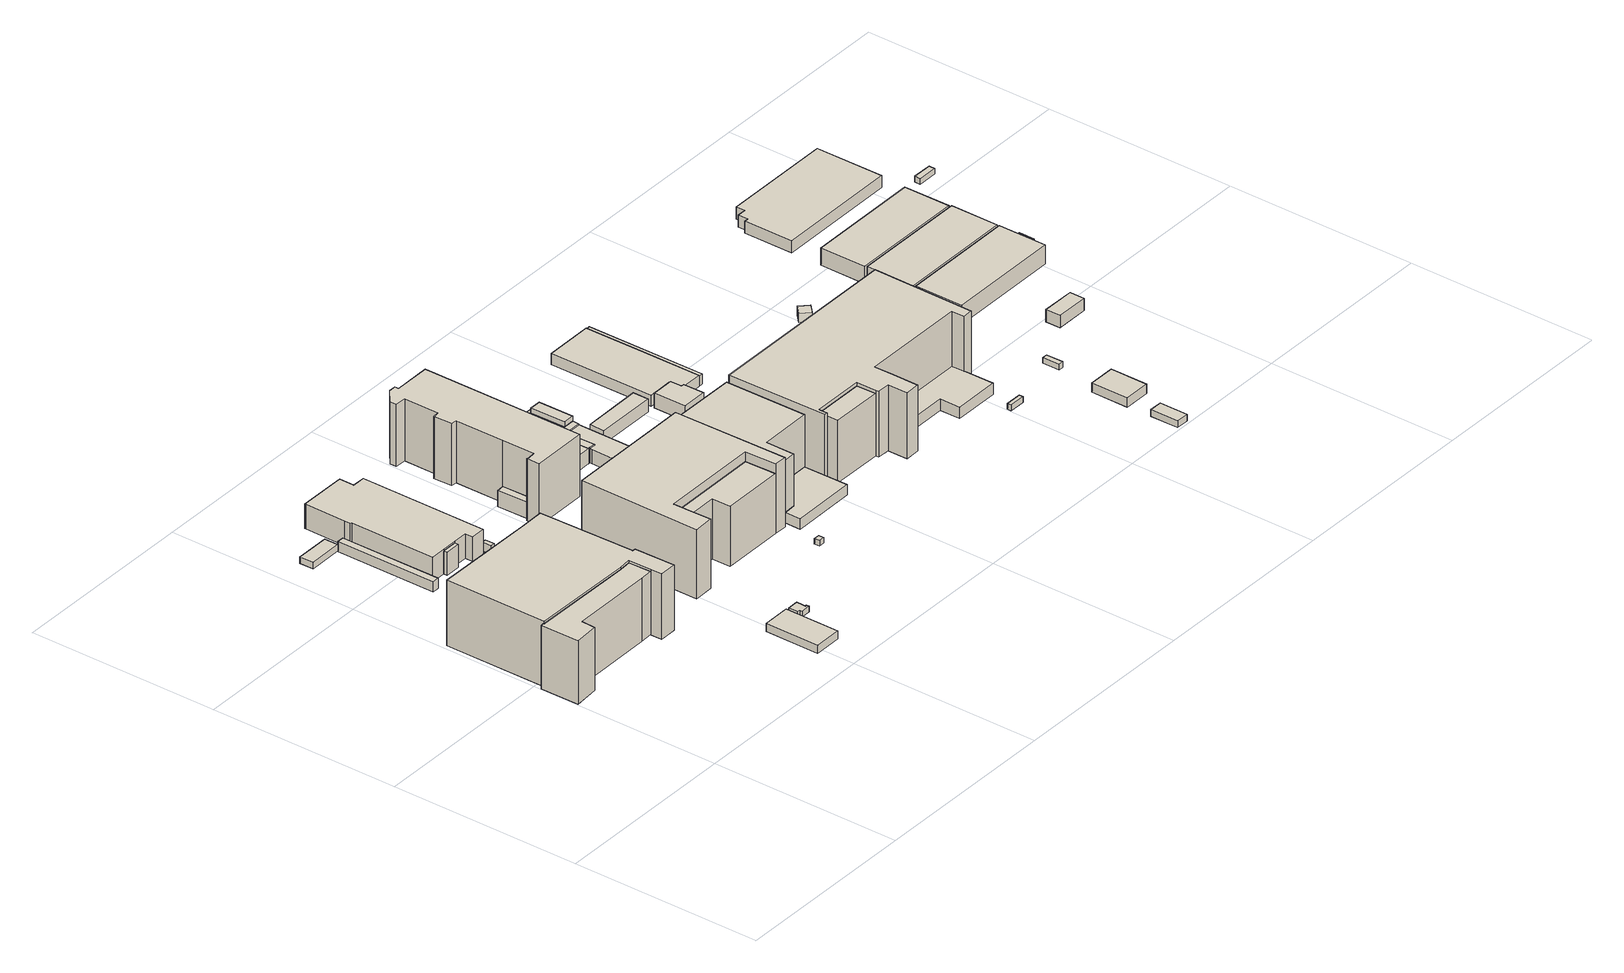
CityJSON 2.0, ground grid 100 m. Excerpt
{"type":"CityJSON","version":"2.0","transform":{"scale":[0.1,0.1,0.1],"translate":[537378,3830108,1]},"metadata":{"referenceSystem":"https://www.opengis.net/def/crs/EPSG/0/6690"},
"CityObjects":{
"building1":{"type":"Building","attributes":{"計測周辺長":165.13,"1/2500図郭":91,"区名":"住之江区","町丁目名称":"南港南６丁目","街区番号":5,"class":"3002","usage":"431","measuredHeight":33.2,"storeysAboveGround":1,"BuildingDetailAttribute.buildingRoofEdgeArea":853.47,"BuildingDetailAttribute.buildingStructureType":"603","BuildingDetailAttribute.buildingStructureOrgType":"3","BuildingDetailAttribute.detailedUsage":"1720","BuildingDetailAttribute.specifiedBuildingCoverageRate":0.6,"BuildingDetailAttribute.surveyYear":2017,"BuildingTsunamiRiskAttribute.description":"1","BuildingTsunamiRiskAttribute.rank":"2","BuildingTsunamiRiskAttribute.depth":1.29,"BuildingHighTideRiskAttribute.description":"1","BuildingHighTideRiskAttribute.rank":"2","BuildingHighTideRiskAttribute.depth":2,"BuildingIDAttribute.prefecture":"27","BuildingIDAttribute.city":"27125"},"geometry":[{"type":"Solid","lod":"1","boundaries":[[[[0,1,2,3,4,5,6,7,8,9]],[[8,10,11,9]],[[7,12,10,8]],[[6,13,12,7]],[[5,14,13,6]],[[4,15,14,5]],[[3,16,15,4]],[[2,17,16,3]],[[1,18,17,2]],[[0,19,18,1]],[[9,11,19,0]],[[10,12,13,14,15,16,17,18,19,11]]]]}]},
"building2":{"type":"Building","attributes":{"計測周辺長":246.53,"1/2500図郭":91,"区名":"住之江区","町丁目名称":"南港南６丁目","街区番号":5,"class":"3002","usage":"431","measuredHeight":34.4,"storeysAboveGround":5,"BuildingDetailAttribute.buildingRoofEdgeArea":3663.62,"BuildingDetailAttribute.buildingStructureType":"603","BuildingDetailAttribute.buildingStructureOrgType":"3","BuildingDetailAttribute.detailedUsage":"1720","BuildingDetailAttribute.specifiedBuildingCoverageRate":0.6,"BuildingDetailAttribute.surveyYear":2017,"BuildingTsunamiRiskAttribute.description":"1","BuildingTsunamiRiskAttribute.rank":"2","BuildingTsunamiRiskAttribute.depth":0.93,"BuildingHighTideRiskAttribute.description":"1","BuildingHighTideRiskAttribute.rank":"2","BuildingHighTideRiskAttribute.depth":2,"BuildingIDAttribute.prefecture":"27","BuildingIDAttribute.city":"27125"},"geometry":[{"type":"Solid","lod":"1","boundaries":[[[[20,21,22,23,24,25,26,27,28,29,30]],[[29,31,32,30]],[[28,33,31,29]],[[27,34,33,28]],[[26,35,34,27]],[[25,36,35,26]],[[24,37,36,25]],[[23,38,37,24]],[[22,39,38,23]],[[21,40,39,22]],[[20,41,40,21]],[[30,32,41,20]],[[31,33,34,35,36,37,38,39,40,41,32]]]]}]},
"building3":{"type":"Building","attributes":{"計測周辺長":151.94,"1/2500図郭":91,"区名":"住之江区","町丁目名称":"南港南６丁目","街区番号":6,"class":"3003","usage":"431","measuredHeight":3.4,"storeysAboveGround":1,"BuildingDetailAttribute.buildingRoofEdgeArea":321.59,"BuildingDetailAttribute.buildingStructureType":"603","BuildingDetailAttribute.buildingStructureOrgType":"3","BuildingDetailAttribute.detailedUsage":"1720","BuildingDetailAttribute.specifiedBuildingCoverageRate":0.6,"BuildingDetailAttribute.surveyYear":2017,"BuildingHighTideRiskAttribute.description":"1","BuildingHighTideRiskAttribute.rank":"2","BuildingHighTideRiskAttribute.depth":2.21,"BuildingIDAttribute.prefecture":"27","BuildingIDAttribute.city":"27125"},"geometry":[{"type":"Solid","lod":"1","boundaries":[[[[42,43,44,45]],[[44,46,47,45]],[[43,48,46,44]],[[42,49,48,43]],[[45,47,49,42]],[[46,48,49,47]]]]}]},
"building4":{"type":"Building","attributes":{"計測周辺長":151.94,"1/2500図郭":91,"区名":"住之江区","町丁目名称":"南港南６丁目","街区番号":6,"class":"3003","usage":"431","measuredHeight":5.4,"storeysAboveGround":1,"BuildingDetailAttribute.buildingRoofEdgeArea":321.59,"BuildingDetailAttribute.buildingStructureType":"603","BuildingDetailAttribute.buildingStructureOrgType":"3","BuildingDetailAttribute.detailedUsage":"1720","BuildingDetailAttribute.specifiedBuildingCoverageRate":0.6,"BuildingDetailAttribute.surveyYear":2017,"BuildingHighTideRiskAttribute.description":"1","BuildingHighTideRiskAttribute.rank":"2","BuildingHighTideRiskAttribute.depth":2.57,"BuildingIDAttribute.prefecture":"27","BuildingIDAttribute.city":"27125"},"geometry":[{"type":"Solid","lod":"1","boundaries":[[[[50,51,52,53]],[[52,54,55,53]],[[51,56,54,52]],[[50,57,56,51]],[[53,55,57,50]],[[54,56,57,55]]]]}]},
"building5":{"type":"Building","attributes":{"class":"3001","measuredHeight":12.2,"BuildingDetailAttribute.specifiedBuildingCoverageRate":0.6,"BuildingDetailAttribute.surveyYear":2017,"BuildingTsunamiRiskAttribute.description":"1","BuildingTsunamiRiskAttribute.rank":"1","BuildingTsunamiRiskAttribute.depth":0.08,"BuildingHighTideRiskAttribute.description":"1","BuildingHighTideRiskAttribute.rank":"2","BuildingHighTideRiskAttribute.depth":2.75,"BuildingIDAttribute.prefecture":"27","BuildingIDAttribute.city":"27125"},"geometry":[{"type":"Solid","lod":"1","boundaries":[[[[58,59,60,61]],[[60,62,63,61]],[[59,64,62,60]],[[58,65,64,59]],[[61,63,65,58]],[[62,64,65,63]]]]}]},
"building6":{"type":"Building","attributes":{"計測周辺長":86.76,"1/2500図郭":91,"区名":"住之江区","町丁目名称":"南港南６丁目","街区番号":3,"class":"3001","usage":"401","measuredHeight":4.2,"storeysAboveGround":2,"BuildingDetailAttribute.buildingRoofEdgeArea":420.47,"BuildingDetailAttribute.buildingStructureType":"603","BuildingDetailAttribute.buildingStructureOrgType":"3","BuildingDetailAttribute.detailedUsage":"1310","BuildingDetailAttribute.specifiedBuildingCoverageRate":0.6,"BuildingDetailAttribute.surveyYear":2017,"BuildingTsunamiRiskAttribute.description":"1","BuildingTsunamiRiskAttribute.rank":"2","BuildingTsunamiRiskAttribute.depth":1.31,"BuildingHighTideRiskAttribute.description":"1","BuildingHighTideRiskAttribute.rank":"2","BuildingHighTideRiskAttribute.depth":2,"BuildingIDAttribute.prefecture":"27","BuildingIDAttribute.city":"27125"},"geometry":[{"type":"Solid","lod":"1","boundaries":[[[[66,67,68,69]],[[68,70,71,69]],[[67,72,70,68]],[[66,73,72,67]],[[69,71,73,66]],[[70,72,73,71]]]]}]},
"building7":{"type":"Building","attributes":{"class":"3002","measuredHeight":12.9,"BuildingDetailAttribute.specifiedBuildingCoverageRate":0.6,"BuildingDetailAttribute.surveyYear":2017,"BuildingTsunamiRiskAttribute.description":"1","BuildingTsunamiRiskAttribute.rank":"1","BuildingTsunamiRiskAttribute.depth":0.08,"BuildingHighTideRiskAttribute.description":"1","BuildingHighTideRiskAttribute.rank":"2","BuildingHighTideRiskAttribute.depth":2.75,"BuildingIDAttribute.prefecture":"27","BuildingIDAttribute.city":"27125"},"geometry":[{"type":"Solid","lod":"1","boundaries":[[[[74,75,76,77,78,79,80,61,60,81,82,83,84,85]],[[84,86,87,85]],[[83,88,86,84]],[[82,89,88,83]],[[81,90,89,82]],[[60,91,90,81]],[[61,92,91,60]],[[80,93,92,61]],[[79,94,93,80]],[[78,95,94,79]],[[77,96,95,78]],[[76,97,96,77]],[[75,98,97,76]],[[74,99,98,75]],[[85,87,99,74]],[[86,88,89,90,91,92,93,94,95,96,97,98,99,87]]]]}]},
"building8":{"type":"Building","attributes":{"class":"3001","measuredHeight":4.6,"BuildingDetailAttribute.specifiedBuildingCoverageRate":0.6,"BuildingDetailAttribute.surveyYear":2017,"BuildingTsunamiRiskAttribute.description":"1","BuildingTsunamiRiskAttribute.rank":"1","BuildingTsunamiRiskAttribute.depth":0.31,"BuildingHighTideRiskAttribute.description":"1","BuildingHighTideRiskAttribute.rank":"2","BuildingHighTideRiskAttribute.depth":2.96,"BuildingIDAttribute.prefecture":"27","BuildingIDAttribute.city":"27125"},"geometry":[{"type":"Solid","lod":"1","boundaries":[[[[100,101,102,103]],[[102,104,105,103]],[[101,106,104,102]],[[100,107,106,101]],[[103,105,107,100]],[[104,106,107,105]]]]}]},
"building9":{"type":"Building","attributes":{"計測周辺長":26.03,"1/2500図郭":91,"区名":"住之江区","町丁目名称":"南港南６丁目","街区番号":3,"class":"3001","usage":"401","storeysAboveGround":1,"BuildingDetailAttribute.buildingRoofEdgeArea":34.79,"BuildingDetailAttribute.buildingStructureType":"610","BuildingDetailAttribute.buildingStructureOrgType":"2","BuildingDetailAttribute.detailedUsage":"1310","BuildingDetailAttribute.specifiedBuildingCoverageRate":0.6,"BuildingDetailAttribute.surveyYear":2017,"BuildingTsunamiRiskAttribute.description":"1","BuildingTsunamiRiskAttribute.rank":"2","BuildingTsunamiRiskAttribute.depth":1.38,"BuildingHighTideRiskAttribute.description":"1","BuildingHighTideRiskAttribute.rank":"2","BuildingHighTideRiskAttribute.depth":2,"BuildingIDAttribute.prefecture":"27","BuildingIDAttribute.city":"27125"},"geometry":[{"type":"Solid","lod":"1","boundaries":[[[[108,109,110,111,112,113,114,115]],[[114,116,117,115]],[[113,118,116,114]],[[112,119,118,113]],[[111,120,119,112]],[[110,121,120,111]],[[109,122,121,110]],[[108,123,122,109]],[[115,117,123,108]],[[116,118,119,120,121,122,123,117]]]]}]},
"building10":{"type":"Building","attributes":{"計測周辺長":41.77,"1/2500図郭":91,"区名":"住之江区","町丁目名称":"南港南６丁目","街区番号":1,"class":"3003","usage":"431","measuredHeight":8.5,"storeysAboveGround":1,"BuildingDetailAttribute.buildingRoofEdgeArea":65.91,"BuildingDetailAttribute.buildingStructureType":"603","BuildingDetailAttribute.buildingStructureOrgType":"3","BuildingDetailAttribute.detailedUsage":"1720","BuildingDetailAttribute.specifiedBuildingCoverageRate":0.6,"BuildingDetailAttribute.surveyYear":2017,"BuildingTsunamiRiskAttribute.description":"1","BuildingTsunamiRiskAttribute.rank":"1","BuildingTsunamiRiskAttribute.depth":0.38,"BuildingHighTideRiskAttribute.description":"1","BuildingHighTideRiskAttribute.rank":"3","BuildingHighTideRiskAttribute.depth":3.05,"BuildingIDAttribute.prefecture":"27","BuildingIDAttribute.city":"27125"},"geometry":[{"type":"Solid","lod":"1","boundaries":[[[[124,125,126,127]],[[126,128,129,127]],[[125,130,128,126]],[[124,131,130,125]],[[127,129,131,124]],[[128,130,131,129]]]]}]},
"building11":{"type":"Building","attributes":{"計測周辺長":136.25,"1/2500図郭":91,"区名":"住之江区","町丁目名称":"南港南６丁目","街区番号":2,"class":"3002","usage":"431","measuredHeight":31.5,"storeysAboveGround":1,"BuildingDetailAttribute.buildingRoofEdgeArea":652.84,"BuildingDetailAttribute.buildingStructureType":"603","BuildingDetailAttribute.buildingStructureOrgType":"3","BuildingDetailAttribute.detailedUsage":"1720","BuildingDetailAttribute.specifiedBuildingCoverageRate":0.6,"BuildingDetailAttribute.surveyYear":2017,"BuildingTsunamiRiskAttribute.description":"1","BuildingTsunamiRiskAttribute.rank":"2","BuildingTsunamiRiskAttribute.depth":1.63,"BuildingHighTideRiskAttribute.description":"1","BuildingHighTideRiskAttribute.rank":"2","BuildingHighTideRiskAttribute.depth":2,"BuildingIDAttribute.prefecture":"27","BuildingIDAttribute.city":"27125"},"geometry":[{"type":"Solid","lod":"1","boundaries":[[[[132,133,134,135,136,137]],[[136,138,139,137]],[[135,140,138,136]],[[134,141,140,135]],[[133,142,141,134]],[[132,143,142,133]],[[137,139,143,132]],[[138,140,141,142,143,139]]]]}]},
"building12":{"type":"Building","attributes":{"計測周辺長":296.87,"1/2500図郭":91,"区名":"住之江区","町丁目名称":"南港南６丁目","街区番号":2,"class":"3002","usage":"431","measuredHeight":36.5,"storeysAboveGround":5,"BuildingDetailAttribute.buildingRoofEdgeArea":3290.22,"BuildingDetailAttribute.buildingStructureType":"603","BuildingDetailAttribute.buildingStructureOrgType":"3","BuildingDetailAttribute.detailedUsage":"1720","BuildingDetailAttribute.specifiedBuildingCoverageRate":0.6,"BuildingDetailAttribute.surveyYear":2017,"BuildingTsunamiRiskAttribute.description":"1","BuildingTsunamiRiskAttribute.rank":"2","BuildingTsunamiRiskAttribute.depth":0.88,"BuildingHighTideRiskAttribute.description":"1","BuildingHighTideRiskAttribute.rank":"2","BuildingHighTideRiskAttribute.depth":2,"BuildingIDAttribute.prefecture":"27","BuildingIDAttribute.city":"27125"},"geometry":[{"type":"Solid","lod":"1","boundaries":[[[[144,145,146,147,148,149,150,151,152,153]],[[152,154,155,153]],[[151,156,154,152]],[[150,157,156,151]],[[149,158,157,150]],[[148,159,158,149]],[[147,160,159,148]],[[146,161,160,147]],[[145,162,161,146]],[[144,163,162,145]],[[153,155,163,144]],[[154,156,157,158,159,160,161,162,163,155]]]]}]},
"building13":{"type":"Building","attributes":{"計測周辺長":246.66,"1/2500図郭":91,"区名":"住之江区","町丁目名称":"南港南６丁目","街区番号":1,"class":"3002","usage":"431","measuredHeight":32.6,"storeysAboveGround":5,"BuildingDetailAttribute.buildingRoofEdgeArea":2184.62,"BuildingDetailAttribute.buildingStructureType":"603","BuildingDetailAttribute.buildingStructureOrgType":"3","BuildingDetailAttribute.detailedUsage":"1720","BuildingDetailAttribute.specifiedBuildingCoverageRate":0.6,"BuildingDetailAttribute.surveyYear":2017,"BuildingTsunamiRiskAttribute.description":"1","BuildingTsunamiRiskAttribute.rank":"2","BuildingTsunamiRiskAttribute.depth":0.54,"BuildingHighTideRiskAttribute.description":"1","BuildingHighTideRiskAttribute.rank":"2","BuildingHighTideRiskAttribute.depth":2,"BuildingIDAttribute.prefecture":"27","BuildingIDAttribute.city":"27125"},"geometry":[{"type":"Solid","lod":"1","boundaries":[[[[164,165,166,167,168,169,170,171,172,173,174,175,176,177,178,179,180]],[[179,181,182,180]],[[178,183,181,179]],[[177,184,183,178]],[[176,185,184,177]],[[175,186,185,176]],[[174,187,186,175]],[[173,188,187,174]],[[172,189,188,173]],[[171,190,189,172]],[[170,191,190,171]],[[169,192,191,170]],[[168,193,192,169]],[[167,194,193,168]],[[166,195,194,167]],[[165,196,195,166]],[[164,197,196,165]],[[180,182,197,164]],[[181,183,184,185,186,187,188,189,190,191,192,193,194,195,196,197,182]]]]}]},
"building14":{"type":"Building","attributes":{"計測周辺長":11.5,"1/2500図郭":91,"区名":"住之江区","町丁目名称":"南港南６丁目","街区番号":2,"class":"3001","usage":"431","storeysAboveGround":1,"BuildingDetailAttribute.buildingRoofEdgeArea":8.25,"BuildingDetailAttribute.buildingStructureType":"610","BuildingDetailAttribute.buildingStructureOrgType":"2","BuildingDetailAttribute.detailedUsage":"1720","BuildingDetailAttribute.specifiedBuildingCoverageRate":0.6,"BuildingDetailAttribute.surveyYear":2017,"BuildingTsunamiRiskAttribute.description":"1","BuildingTsunamiRiskAttribute.rank":"2","BuildingTsunamiRiskAttribute.depth":1.15,"BuildingHighTideRiskAttribute.description":"1","BuildingHighTideRiskAttribute.rank":"2","BuildingHighTideRiskAttribute.depth":2,"BuildingIDAttribute.prefecture":"27","BuildingIDAttribute.city":"27125"},"geometry":[{"type":"Solid","lod":"1","boundaries":[[[[198,199,200,201]],[[200,202,203,201]],[[199,204,202,200]],[[198,205,204,199]],[[201,203,205,198]],[[202,204,205,203]]]]}]},
"building15":{"type":"Building","attributes":{"class":"3001","measuredHeight":8,"BuildingDetailAttribute.specifiedBuildingCoverageRate":0.6,"BuildingDetailAttribute.surveyYear":2017,"BuildingTsunamiRiskAttribute.description":"1","BuildingTsunamiRiskAttribute.rank":"1","BuildingTsunamiRiskAttribute.depth":0.17,"BuildingHighTideRiskAttribute.description":"1","BuildingHighTideRiskAttribute.rank":"2","BuildingHighTideRiskAttribute.depth":2.83,"BuildingIDAttribute.prefecture":"27","BuildingIDAttribute.city":"27125"},"geometry":[{"type":"Solid","lod":"1","boundaries":[[[[206,207,208,209,210,211,212,213,214]],[[213,215,216,214]],[[212,217,215,213]],[[211,218,217,212]],[[210,219,218,211]],[[209,220,219,210]],[[208,221,220,209]],[[207,222,221,208]],[[206,223,222,207]],[[214,216,223,206]],[[215,217,218,219,220,221,222,223,216]]]]}]},
"building16":{"type":"Building","attributes":{"計測周辺長":162.56,"1/2500図郭":91,"区名":"住之江区","町丁目名称":"南港南６丁目","街区番号":1,"class":"3001","usage":"431","measuredHeight":7.9,"storeysAboveGround":1,"BuildingDetailAttribute.buildingRoofEdgeArea":475.84,"BuildingDetailAttribute.buildingStructureType":"603","BuildingDetailAttribute.buildingStructureOrgType":"3","BuildingDetailAttribute.detailedUsage":"1720","BuildingDetailAttribute.specifiedBuildingCoverageRate":0.6,"BuildingDetailAttribute.surveyYear":2017,"BuildingTsunamiRiskAttribute.description":"1","BuildingTsunamiRiskAttribute.rank":"1","BuildingTsunamiRiskAttribute.depth":0.37,"BuildingHighTideRiskAttribute.description":"1","BuildingHighTideRiskAttribute.rank":"2","BuildingHighTideRiskAttribute.depth":2,"BuildingIDAttribute.prefecture":"27","BuildingIDAttribute.city":"27125"},"geometry":[{"type":"Solid","lod":"1","boundaries":[[[[224,225,226,227,228,229,230,231,232,233,234,235,236,237,238,239]],[[238,240,241,239]],[[237,242,240,238]],[[236,243,242,237]],[[235,244,243,236]],[[234,245,244,235]],[[233,246,245,234]],[[232,247,246,233]],[[231,248,247,232]],[[230,249,248,231]],[[229,250,249,230]],[[228,251,250,229]],[[227,252,251,228]],[[226,253,252,227]],[[225,254,253,226]],[[224,255,254,225]],[[239,241,255,224]],[[240,242,243,244,245,246,247,248,249,250,251,252,253,254,255,241]]]]}]},
"building17":{"type":"Building","attributes":{"計測周辺長":114.75,"1/2500図郭":91,"区名":"住之江区","町丁目名称":"南港南６丁目","街区番号":2,"class":"3003","usage":"431","measuredHeight":5.5,"storeysAboveGround":1,"BuildingDetailAttribute.buildingRoofEdgeArea":703.47,"BuildingDetailAttribute.buildingStructureType":"603","BuildingDetailAttribute.buildingStructureOrgType":"3","BuildingDetailAttribute.detailedUsage":"1720","BuildingDetailAttribute.specifiedBuildingCoverageRate":0.6,"BuildingDetailAttribute.surveyYear":2017,"BuildingTsunamiRiskAttribute.description":"1","BuildingTsunamiRiskAttribute.rank":"2","BuildingTsunamiRiskAttribute.depth":1.14,"BuildingHighTideRiskAttribute.description":"1","BuildingHighTideRiskAttribute.rank":"2","BuildingHighTideRiskAttribute.depth":2,"BuildingIDAttribute.prefecture":"27","BuildingIDAttribute.city":"27125"},"geometry":[{"type":"Solid","lod":"1","boundaries":[[[[256,257,258,259,260,261]],[[260,262,263,261]],[[259,264,262,260]],[[258,265,264,259]],[[257,266,265,258]],[[256,267,266,257]],[[261,263,267,256]],[[262,264,265,266,267,263]]]]}]},
"building18":{"type":"Building","attributes":{"計測周辺長":80.51,"1/2500図郭":91,"区名":"住之江区","町丁目名称":"南港南６丁目","街区番号":1,"class":"3001","usage":"431","measuredHeight":7.5,"storeysAboveGround":1,"BuildingDetailAttribute.buildingRoofEdgeArea":286.87,"BuildingDetailAttribute.buildingStructureType":"610","BuildingDetailAttribute.buildingStructureOrgType":"2","BuildingDetailAttribute.detailedUsage":"1720","BuildingDetailAttribute.specifiedBuildingCoverageRate":0.6,"BuildingDetailAttribute.surveyYear":2017,"BuildingTsunamiRiskAttribute.description":"1","BuildingTsunamiRiskAttribute.rank":"1","BuildingTsunamiRiskAttribute.depth":0.38,"BuildingHighTideRiskAttribute.description":"1","BuildingHighTideRiskAttribute.rank":"2","BuildingHighTideRiskAttribute.depth":2,"BuildingIDAttribute.prefecture":"27","BuildingIDAttribute.city":"27125"},"geometry":[{"type":"Solid","lod":"1","boundaries":[[[[268,269,270,233,232,231,230,229]],[[230,271,272,229]],[[231,273,271,230]],[[232,274,273,231]],[[233,275,274,232]],[[270,276,275,233]],[[269,277,276,270]],[[268,278,277,269]],[[229,272,278,268]],[[271,273,274,275,276,277,278,272]]]]}]},
"building19":{"type":"Building","attributes":{"計測周辺長":183.75,"1/2500図郭":91,"区名":"住之江区","町丁目名称":"南港南６丁目","街区番号":2,"class":"3002","usage":"431","measuredHeight":33.1,"storeysAboveGround":5,"BuildingDetailAttribute.buildingRoofEdgeArea":1550.99,"BuildingDetailAttribute.buildingStructureType":"603","BuildingDetailAttribute.buildingStructureOrgType":"3","BuildingDetailAttribute.detailedUsage":"1720","BuildingDetailAttribute.specifiedBuildingCoverageRate":0.6,"BuildingDetailAttribute.surveyYear":2017,"BuildingTsunamiRiskAttribute.description":"1","BuildingTsunamiRiskAttribute.rank":"2","BuildingTsunamiRiskAttribute.depth":1.37,"BuildingHighTideRiskAttribute.description":"1","BuildingHighTideRiskAttribute.rank":"2","BuildingHighTideRiskAttribute.depth":2,"BuildingIDAttribute.prefecture":"27","BuildingIDAttribute.city":"27125"},"geometry":[{"type":"Solid","lod":"1","boundaries":[[[[279,280,281,282,283,284]],[[283,285,286,284]],[[282,287,285,283]],[[281,288,287,282]],[[280,289,288,281]],[[279,290,289,280]],[[284,286,290,279]],[[285,287,288,289,290,286]]]]}]},
"building20":{"type":"Building","attributes":{"計測周辺長":49,"1/2500図郭":91,"区名":"住之江区","町丁目名称":"南港南６丁目","街区番号":1,"class":"3001","usage":"431","measuredHeight":10.3,"storeysAboveGround":3,"BuildingDetailAttribute.buildingRoofEdgeArea":111,"BuildingDetailAttribute.buildingStructureType":"603","BuildingDetailAttribute.buildingStructureOrgType":"3","BuildingDetailAttribute.detailedUsage":"1720","BuildingDetailAttribute.specifiedBuildingCoverageRate":0.6,"BuildingDetailAttribute.surveyYear":2017,"BuildingTsunamiRiskAttribute.description":"1","BuildingTsunamiRiskAttribute.rank":"1","BuildingTsunamiRiskAttribute.depth":0.37,"BuildingHighTideRiskAttribute.description":"1","BuildingHighTideRiskAttribute.rank":"2","BuildingHighTideRiskAttribute.depth":2,"BuildingIDAttribute.prefecture":"27","BuildingIDAttribute.city":"27125"},"geometry":[{"type":"Solid","lod":"1","boundaries":[[[[291,292,293,294]],[[293,295,296,294]],[[292,297,295,293]],[[291,298,297,292]],[[294,296,298,291]],[[295,297,298,296]]]]}]},
"building21":{"type":"Building","attributes":{"計測周辺長":79.77,"1/2500図郭":91,"区名":"住之江区","町丁目名称":"南港南６丁目","街区番号":1,"class":"3003","usage":"431","measuredHeight":6.9,"storeysAboveGround":1,"BuildingDetailAttribute.buildingRoofEdgeArea":258,"BuildingDetailAttribute.buildingStructureType":"610","BuildingDetailAttribute.buildingStructureOrgType":"2","BuildingDetailAttribute.detailedUsage":"1720","BuildingDetailAttribute.specifiedBuildingCoverageRate":0.6,"BuildingDetailAttribute.surveyYear":2017,"BuildingTsunamiRiskAttribute.description":"1","BuildingTsunamiRiskAttribute.rank":"2","BuildingTsunamiRiskAttribute.depth":0.54,"BuildingHighTideRiskAttribute.description":"1","BuildingHighTideRiskAttribute.rank":"2","BuildingHighTideRiskAttribute.depth":2,"BuildingIDAttribute.prefecture":"27","BuildingIDAttribute.city":"27125"},"geometry":[{"type":"Solid","lod":"1","boundaries":[[[[299,300,301,302]],[[301,303,304,302]],[[300,305,303,301]],[[299,306,305,300]],[[302,304,306,299]],[[303,305,306,304]]]]}]},
"building22":{"type":"Building","attributes":{"計測周辺長":98.77,"1/2500図郭":91,"区名":"住之江区","町丁目名称":"南港南６丁目","街区番号":2,"class":"3002","usage":"431","measuredHeight":32.7,"storeysAboveGround":1,"BuildingDetailAttribute.buildingRoofEdgeArea":569.16,"BuildingDetailAttribute.buildingStructureType":"603","BuildingDetailAttribute.buildingStructureOrgType":"3","BuildingDetailAttribute.detailedUsage":"1720","BuildingDetailAttribute.specifiedBuildingCoverageRate":0.6,"BuildingDetailAttribute.surveyYear":2017,"BuildingTsunamiRiskAttribute.description":"1","BuildingTsunamiRiskAttribute.rank":"2","BuildingTsunamiRiskAttribute.depth":1.35,"BuildingHighTideRiskAttribute.description":"1","BuildingHighTideRiskAttribute.rank":"2","BuildingHighTideRiskAttribute.depth":2,"BuildingIDAttribute.prefecture":"27","BuildingIDAttribute.city":"27125"},"geometry":[{"type":"Solid","lod":"1","boundaries":[[[[307,308,309,310,311]],[[310,312,313,311]],[[309,314,312,310]],[[308,315,314,309]],[[307,316,315,308]],[[311,313,316,307]],[[312,314,315,316,313]]]]}]},
"building23":{"type":"Building","attributes":{"計測周辺長":60.79,"1/2500図郭":91,"区名":"住之江区","町丁目名称":"南港南６丁目","街区番号":1,"class":"3001","usage":"431","measuredHeight":7.7,"storeysAboveGround":2,"BuildingDetailAttribute.buildingRoofEdgeArea":218.63,"BuildingDetailAttribute.buildingStructureType":"610","BuildingDetailAttribute.buildingStructureOrgType":"2","BuildingDetailAttribute.detailedUsage":"1720","BuildingDetailAttribute.specifiedBuildingCoverageRate":0.6,"BuildingDetailAttribute.surveyYear":2017,"BuildingTsunamiRiskAttribute.description":"1","BuildingTsunamiRiskAttribute.rank":"1","BuildingTsunamiRiskAttribute.depth":0.07,"BuildingHighTideRiskAttribute.description":"1","BuildingHighTideRiskAttribute.rank":"2","BuildingHighTideRiskAttribute.depth":2.7,"BuildingIDAttribute.prefecture":"27","BuildingIDAttribute.city":"27125"},"geometry":[{"type":"Solid","lod":"1","boundaries":[[[[317,318,319,320,321,322]],[[321,323,324,322]],[[320,325,323,321]],[[319,326,325,320]],[[318,327,326,319]],[[317,328,327,318]],[[322,324,328,317]],[[323,325,326,327,328,324]]]]}]},
"building24":{"type":"Building","attributes":{"計測周辺長":179.81,"1/2500図郭":91,"区名":"住之江区","町丁目名称":"南港南６丁目","街区番号":1,"class":"3001","usage":"431","measuredHeight":5.8,"storeysAboveGround":1,"BuildingDetailAttribute.buildingRoofEdgeArea":1631.87,"BuildingDetailAttribute.buildingStructureType":"610","BuildingDetailAttribute.buildingStructureOrgType":"2","BuildingDetailAttribute.detailedUsage":"1720","BuildingDetailAttribute.specifiedBuildingCoverageRate":0.6,"BuildingDetailAttribute.surveyYear":2017,"BuildingTsunamiRiskAttribute.description":"1","BuildingTsunamiRiskAttribute.rank":"1","BuildingTsunamiRiskAttribute.depth":0.15,"BuildingHighTideRiskAttribute.description":"1","BuildingHighTideRiskAttribute.rank":"2","BuildingHighTideRiskAttribute.depth":2.97,"BuildingIDAttribute.prefecture":"27","BuildingIDAttribute.city":"27125"},"geometry":[{"type":"Solid","lod":"1","boundaries":[[[[329,330,331,332,333,334,335]],[[334,336,337,335]],[[333,338,336,334]],[[332,339,338,333]],[[331,340,339,332]],[[330,341,340,331]],[[329,342,341,330]],[[335,337,342,329]],[[336,338,339,340,341,342,337]]]]}]},
"building25":{"type":"Building","attributes":{"計測周辺長":371.52,"1/2500図郭":91,"区名":"住之江区","町丁目名称":"南港南６丁目","街区番号":2,"class":"3002","usage":"431","measuredHeight":34.7,"storeysAboveGround":5,"BuildingDetailAttribute.buildingRoofEdgeArea":5255.04,"BuildingDetailAttribute.buildingStructureType":"603","BuildingDetailAttribute.buildingStructureOrgType":"3","BuildingDetailAttribute.detailedUsage":"1720","BuildingDetailAttribute.specifiedBuildingCoverageRate":0.6,"BuildingDetailAttribute.surveyYear":2017,"BuildingTsunamiRiskAttribute.description":"1","BuildingTsunamiRiskAttribute.rank":"2","BuildingTsunamiRiskAttribute.depth":1.23,"BuildingHighTideRiskAttribute.description":"1","BuildingHighTideRiskAttribute.rank":"2","BuildingHighTideRiskAttribute.depth":2,"BuildingIDAttribute.prefecture":"27","BuildingIDAttribute.city":"27125"},"geometry":[{"type":"Solid","lod":"1","boundaries":[[[[343,344,345,346,347,348,349,350,351,352,353,354,355,356,357,358,359]],[[358,360,361,359]],[[357,362,360,358]],[[356,363,362,357]],[[355,364,363,356]],[[354,365,364,355]],[[353,366,365,354]],[[352,367,366,353]],[[351,368,367,352]],[[350,369,368,351]],[[349,370,369,350]],[[348,371,370,349]],[[347,372,371,348]],[[346,373,372,347]],[[345,374,373,346]],[[344,375,374,345]],[[343,376,375,344]],[[359,361,376,343]],[[360,362,363,364,365,366,367,368,369,370,371,372,373,374,375,376,361]]]]}]},
"building26":{"type":"Building","attributes":{"計測周辺長":179.81,"1/2500図郭":91,"区名":"住之江区","町丁目名称":"南港南６丁目","街区番号":1,"class":"3003","usage":"431","measuredHeight":5.2,"storeysAboveGround":1,"BuildingDetailAttribute.buildingRoofEdgeArea":1631.87,"BuildingDetailAttribute.buildingStructureType":"610","BuildingDetailAttribute.buildingStructureOrgType":"2","BuildingDetailAttribute.detailedUsage":"1720","BuildingDetailAttribute.specifiedBuildingCoverageRate":0.6,"BuildingDetailAttribute.surveyYear":2017,"BuildingTsunamiRiskAttribute.description":"1","BuildingTsunamiRiskAttribute.rank":"1","BuildingTsunamiRiskAttribute.depth":0.2,"BuildingHighTideRiskAttribute.description":"1","BuildingHighTideRiskAttribute.rank":"2","BuildingHighTideRiskAttribute.depth":2.87,"BuildingIDAttribute.prefecture":"27","BuildingIDAttribute.city":"27125"},"geometry":[{"type":"Solid","lod":"1","boundaries":[[[[377,378,330,329,335]],[[329,379,380,335]],[[330,381,379,329]],[[378,382,381,330]],[[377,383,382,378]],[[335,380,383,377]],[[379,381,382,383,380]]]]}]},
"building27":{"type":"Building","attributes":{"計測周辺長":156.28,"1/2500図郭":91,"区名":"住之江区","町丁目名称":"南港南６丁目","街区番号":2,"class":"3003","usage":"431","measuredHeight":5.9,"storeysAboveGround":1,"BuildingDetailAttribute.buildingRoofEdgeArea":925.5,"BuildingDetailAttribute.buildingStructureType":"603","BuildingDetailAttribute.buildingStructureOrgType":"3","BuildingDetailAttribute.detailedUsage":"1720","BuildingDetailAttribute.specifiedBuildingCoverageRate":0.6,"BuildingDetailAttribute.surveyYear":2017,"BuildingTsunamiRiskAttribute.description":"1","BuildingTsunamiRiskAttribute.rank":"2","BuildingTsunamiRiskAttribute.depth":1.06,"BuildingHighTideRiskAttribute.description":"1","BuildingHighTideRiskAttribute.rank":"2","BuildingHighTideRiskAttribute.depth":2,"BuildingIDAttribute.prefecture":"27","BuildingIDAttribute.city":"27125"},"geometry":[{"type":"Solid","lod":"1","boundaries":[[[[344,343,359,384,385,386,346,345]],[[346,387,388,345]],[[386,389,387,346]],[[385,390,389,386]],[[384,391,390,385]],[[359,392,391,384]],[[343,393,392,359]],[[344,394,393,343]],[[345,388,394,344]],[[387,389,390,391,392,393,394,388]]]]}]},
"building28":{"type":"Building","attributes":{"class":"3001","BuildingDetailAttribute.specifiedBuildingCoverageRate":0.6,"BuildingDetailAttribute.surveyYear":2017,"BuildingTsunamiRiskAttribute.description":"1","BuildingTsunamiRiskAttribute.rank":"2","BuildingTsunamiRiskAttribute.depth":1.14,"BuildingHighTideRiskAttribute.description":"1","BuildingHighTideRiskAttribute.rank":"2","BuildingHighTideRiskAttribute.depth":2,"BuildingIDAttribute.prefecture":"27","BuildingIDAttribute.city":"27125"},"geometry":[{"type":"Solid","lod":"1","boundaries":[[[[395,396,397,398]],[[397,399,400,398]],[[396,401,399,397]],[[395,402,401,396]],[[398,400,402,395]],[[399,401,402,400]]]]}]},
"building29":{"type":"Building","attributes":{"class":"3001","measuredHeight":3.5,"BuildingDetailAttribute.specifiedBuildingCoverageRate":0.6,"BuildingDetailAttribute.surveyYear":2017,"BuildingTsunamiRiskAttribute.description":"1","BuildingTsunamiRiskAttribute.rank":"2","BuildingTsunamiRiskAttribute.depth":0.92,"BuildingHighTideRiskAttribute.description":"1","BuildingHighTideRiskAttribute.rank":"2","BuildingHighTideRiskAttribute.depth":2,"BuildingIDAttribute.prefecture":"27","BuildingIDAttribute.city":"27125"},"geometry":[{"type":"Solid","lod":"1","boundaries":[[[[403,404,405,406]],[[405,407,408,406]],[[404,409,407,405]],[[403,410,409,404]],[[406,408,410,403]],[[407,409,410,408]]]]}]},
"building30":{"type":"Building","attributes":{"class":"3001","measuredHeight":5,"BuildingDetailAttribute.specifiedBuildingCoverageRate":0.6,"BuildingDetailAttribute.surveyYear":2017,"BuildingTsunamiRiskAttribute.description":"1","BuildingTsunamiRiskAttribute.rank":"2","BuildingTsunamiRiskAttribute.depth":0.65,"BuildingHighTideRiskAttribute.description":"1","BuildingHighTideRiskAttribute.rank":"2","BuildingHighTideRiskAttribute.depth":2,"BuildingIDAttribute.prefecture":"27","BuildingIDAttribute.city":"27125"},"geometry":[{"type":"Solid","lod":"1","boundaries":[[[[411,412,413,414]],[[413,415,416,414]],[[412,417,415,413]],[[411,418,417,412]],[[414,416,418,411]],[[415,417,418,416]]]]}]},
"building31":{"type":"Building","attributes":{"class":"3003","measuredHeight":4.7,"BuildingDetailAttribute.specifiedBuildingCoverageRate":0.6,"BuildingDetailAttribute.surveyYear":2017,"BuildingHighTideRiskAttribute.description":"1","BuildingHighTideRiskAttribute.rank":"2","BuildingHighTideRiskAttribute.depth":2.45,"BuildingIDAttribute.prefecture":"27","BuildingIDAttribute.city":"27125"},"geometry":[{"type":"Solid","lod":"1","boundaries":[[[[419,420,421,422]],[[421,423,424,422]],[[420,425,423,421]],[[419,426,425,420]],[[422,424,426,419]],[[423,425,426,424]]]]}]},
"building32":{"type":"Building","attributes":{"class":"3001","BuildingDetailAttribute.specifiedBuildingCoverageRate":0.6,"BuildingDetailAttribute.surveyYear":2017,"BuildingTsunamiRiskAttribute.description":"1","BuildingTsunamiRiskAttribute.rank":"1","BuildingTsunamiRiskAttribute.depth":0.43,"BuildingHighTideRiskAttribute.description":"1","BuildingHighTideRiskAttribute.rank":"2","BuildingHighTideRiskAttribute.depth":2,"BuildingIDAttribute.prefecture":"27","BuildingIDAttribute.city":"27125"},"geometry":[{"type":"Solid","lod":"1","boundaries":[[[[427,428,429,430]],[[429,431,432,430]],[[428,433,431,429]],[[427,434,433,428]],[[430,432,434,427]],[[431,433,434,432]]]]}]},
"building33":{"type":"Building","attributes":{"計測周辺長":50.17,"1/2500図郭":92,"区名":"住之江区","町丁目名称":"南港南４丁目","街区番号":2,"class":"3001","usage":"431","measuredHeight":6.4,"storeysAboveGround":2,"BuildingDetailAttribute.buildingRoofEdgeArea":134.88,"BuildingDetailAttribute.buildingStructureType":"610","BuildingDetailAttribute.buildingStructureOrgType":"2","BuildingDetailAttribute.detailedUsage":"1720","BuildingDetailAttribute.specifiedBuildingCoverageRate":0.6,"BuildingDetailAttribute.surveyYear":2017,"BuildingHighTideRiskAttribute.description":"1","BuildingHighTideRiskAttribute.rank":"2","BuildingHighTideRiskAttribute.depth":2.29,"BuildingIDAttribute.prefecture":"27","BuildingIDAttribute.city":"27125"},"geometry":[{"type":"Solid","lod":"1","boundaries":[[[[435,436,437,438]],[[437,439,440,438]],[[436,441,439,437]],[[435,442,441,436]],[[438,440,442,435]],[[439,441,442,440]]]]}]},
"building34":{"type":"Building","attributes":{"計測周辺長":281.31,"1/2500図郭":92,"区名":"住之江区","町丁目名称":"南港南４丁目","街区番号":2,"class":"3003","usage":"431","measuredHeight":10,"storeysAboveGround":1,"BuildingDetailAttribute.buildingRoofEdgeArea":4723.82,"BuildingDetailAttribute.buildingStructureType":"610","BuildingDetailAttribute.buildingStructureOrgType":"2","BuildingDetailAttribute.detailedUsage":"1720","BuildingDetailAttribute.specifiedBuildingCoverageRate":0.6,"BuildingDetailAttribute.surveyYear":2017,"BuildingTsunamiRiskAttribute.description":"1","BuildingTsunamiRiskAttribute.rank":"1","BuildingTsunamiRiskAttribute.depth":0.07,"BuildingHighTideRiskAttribute.description":"1","BuildingHighTideRiskAttribute.rank":"2","BuildingHighTideRiskAttribute.depth":2.51,"BuildingIDAttribute.prefecture":"27","BuildingIDAttribute.city":"27125"},"geometry":[{"type":"Solid","lod":"1","boundaries":[[[[443,444,445,446,447,448]],[[447,449,450,448]],[[446,451,449,447]],[[445,452,451,446]],[[444,453,452,445]],[[443,454,453,444]],[[448,450,454,443]],[[449,451,452,453,454,450]]]]}]},
"building35":{"type":"Building","attributes":{"計測周辺長":281.31,"1/2500図郭":92,"区名":"住之江区","町丁目名称":"南港南４丁目","街区番号":2,"class":"3003","usage":"431","measuredHeight":9.7,"storeysAboveGround":1,"BuildingDetailAttribute.buildingRoofEdgeArea":4723.82,"BuildingDetailAttribute.buildingStructureType":"610","BuildingDetailAttribute.buildingStructureOrgType":"2","BuildingDetailAttribute.detailedUsage":"1720","BuildingDetailAttribute.specifiedBuildingCoverageRate":0.6,"BuildingDetailAttribute.surveyYear":2017,"BuildingHighTideRiskAttribute.description":"1","BuildingHighTideRiskAttribute.rank":"2","BuildingHighTideRiskAttribute.depth":2.64,"BuildingIDAttribute.prefecture":"27","BuildingIDAttribute.city":"27125"},"geometry":[{"type":"Solid","lod":"1","boundaries":[[[[455,456,457,458]],[[457,459,460,458]],[[456,461,459,457]],[[455,462,461,456]],[[458,460,462,455]],[[459,461,462,460]]]]}]},
"building36":{"type":"Building","attributes":{"計測周辺長":281.31,"1/2500図郭":92,"区名":"住之江区","町丁目名称":"南港南４丁目","街区番号":2,"class":"3003","usage":"431","measuredHeight":9.1,"storeysAboveGround":1,"BuildingDetailAttribute.buildingRoofEdgeArea":4723.82,"BuildingDetailAttribute.buildingStructureType":"610","BuildingDetailAttribute.buildingStructureOrgType":"2","BuildingDetailAttribute.detailedUsage":"1720","BuildingDetailAttribute.specifiedBuildingCoverageRate":0.6,"BuildingDetailAttribute.surveyYear":2017,"BuildingHighTideRiskAttribute.description":"1","BuildingHighTideRiskAttribute.rank":"2","BuildingHighTideRiskAttribute.depth":2.71,"BuildingIDAttribute.prefecture":"27","BuildingIDAttribute.city":"27125"},"geometry":[{"type":"Solid","lod":"1","boundaries":[[[[463,464,465,466]],[[465,467,468,466]],[[464,469,467,465]],[[463,470,469,464]],[[466,468,470,463]],[[467,469,470,468]]]]}]},
"building37":{"type":"Building","attributes":{"計測周辺長":281.31,"1/2500図郭":92,"区名":"住之江区","町丁目名称":"南港南４丁目","街区番号":2,"class":"3003","usage":"431","measuredHeight":7.9,"storeysAboveGround":1,"BuildingDetailAttribute.buildingRoofEdgeArea":4723.82,"BuildingDetailAttribute.buildingStructureType":"610","BuildingDetailAttribute.buildingStructureOrgType":"2","BuildingDetailAttribute.detailedUsage":"1720","BuildingDetailAttribute.specifiedBuildingCoverageRate":0.6,"BuildingDetailAttribute.surveyYear":2017,"BuildingHighTideRiskAttribute.description":"1","BuildingHighTideRiskAttribute.rank":"2","BuildingHighTideRiskAttribute.depth":1.81,"BuildingIDAttribute.prefecture":"27","BuildingIDAttribute.city":"27125"},"geometry":[{"type":"Solid","lod":"1","boundaries":[[[[471,472,473,474]],[[473,475,476,474]],[[472,477,475,473]],[[471,478,477,472]],[[474,476,478,471]],[[475,477,478,476]]]]}]},
"building38":{"type":"Building","attributes":{"計測周辺長":201.66,"1/2500図郭":92,"区名":"住之江区","町丁目名称":"南港南４丁目","街区番号":2,"class":"3003","usage":"431","measuredHeight":6.3,"storeysAboveGround":1,"BuildingDetailAttribute.buildingRoofEdgeArea":2283.13,"BuildingDetailAttribute.buildingStructureType":"610","BuildingDetailAttribute.buildingStructureOrgType":"2","BuildingDetailAttribute.detailedUsage":"1720","BuildingDetailAttribute.specifiedBuildingCoverageRate":0.6,"BuildingDetailAttribute.surveyYear":2017,"BuildingTsunamiRiskAttribute.description":"1","BuildingTsunamiRiskAttribute.rank":"1","BuildingTsunamiRiskAttribute.depth":0.05,"BuildingHighTideRiskAttribute.description":"1","BuildingHighTideRiskAttribute.rank":"2","BuildingHighTideRiskAttribute.depth":2.99,"BuildingIDAttribute.prefecture":"27","BuildingIDAttribute.city":"27125"},"geometry":[{"type":"Solid","lod":"1","boundaries":[[[[479,480,481,482,483,484,485,486]],[[485,487,488,486]],[[484,489,487,485]],[[483,490,489,484]],[[482,491,490,483]],[[481,492,491,482]],[[480,493,492,481]],[[479,494,493,480]],[[486,488,494,479]],[[487,489,490,491,492,493,494,488]]]]}]},
"building39":{"type":"Building","attributes":{"class":"3001","BuildingDetailAttribute.specifiedBuildingCoverageRate":0.6,"BuildingDetailAttribute.surveyYear":2017,"BuildingHighTideRiskAttribute.description":"1","BuildingHighTideRiskAttribute.rank":"2","BuildingHighTideRiskAttribute.depth":2.69,"BuildingIDAttribute.prefecture":"27","BuildingIDAttribute.city":"27125"},"geometry":[{"type":"Solid","lod":"1","boundaries":[[[[495,496,497,498]],[[497,499,500,498]],[[496,501,499,497]],[[495,502,501,496]],[[498,500,502,495]],[[499,501,502,500]]]]}]}
},
"vertices":[
[569,956,9],[634,960,9],[637,842,9],[570,839,9],[140,837,9],[136,767,9],[6,758,9],[4,961,9],[24,964,9],[26,959,9],[24,964,341],[26,959,341],[4,961,341],[6,758,341],[136,767,341],[140,837,341],[570,839,341],[637,842,341],[634,960,341],[569,956,341],
[696,1498,8],[708,995,8],[723,995,8],[728,783,8],[638,782,8],[637,842,8],[634,960,8],[569,956,8],[26,959,8],[24,1498,8],[563,1496,8],[24,1498,352],[563,1496,352],[26,959,352],[569,956,352],[634,960,352],[637,842,352],[638,782,352],[728,783,352],[723,995,352],[708,995,352],[696,1498,352],
[126,2315,27],[126,2388,27],[304,2388,27],[304,2315,27],[304,2388,61],[304,2315,61],[126,2388,61],[126,2315,61],
[304,2315,24],[340,2315,24],[341,1790,24],[305,1790,24],[341,1790,78],[305,1790,78],[340,2315,78],[304,2315,78],
[529,1823,22],[449,1823,22],[449,1842,22],[529,1842,22],[449,1842,144],[529,1842,144],[449,1823,144],[529,1823,144],
[964,171,9],[966,458,9],[1111,459,9],[1111,172,9],[1111,459,51],[1111,172,51],[966,458,51],[964,171,51],
[362,2544,22],[613,2544,22],[613,2465,22],[681,2465,22],[681,1802,22],[605,1802,22],[605,1842,22],[370,1842,22],[370,2291,22],[362,2291,22],[362,2324,22],[362,2536,22],[362,2324,151],[362,2536,151],[362,2291,151],[370,2291,151],[370,1842,151],[449,1842,151],[529,1842,151],[605,1842,151],[605,1802,151],[681,1802,151],[681,2465,151],[613,2465,151],[613,2544,151],[362,2544,151],
[700,1773,20],[700,1822,20],[723,1822,20],[723,1773,20],[723,1822,66],[723,1773,66],[700,1822,66],[700,1773,66],
[1152,402,9],[1151,415,9],[1139,415,9],[1139,465,9],[1196,465,9],[1194,415,9],[1204,418,9],[1204,403,9],[1204,418,39],[1204,403,39],[1194,415,39],[1196,465,39],[1139,465,39],[1139,415,39],[1151,415,39],[1152,402,39],
[1063,1816,18],[1025,1813,18],[1021,1983,18],[1061,1986,18],[1021,1983,103],[1061,1986,103],[1025,1813,103],[1063,1816,103],
[1085,1059,7],[1603,1062,7],[1607,899,7],[1279,898,7],[1278,996,7],[1086,994,7],[1278,996,322],[1086,994,322],[1279,898,322],[1607,899,322],[1603,1062,322],[1085,1059,322],
[1090,859,8],[985,856,8],[986,1493,8],[1663,1497,8],[1666,1495,8],[1674,897,8],[1607,899,8],[1603,1062,8],[1085,1059,8],[1086,994,8],[1085,1059,372],[1086,994,372],[1603,1062,372],[1607,899,372],[1674,897,372],[1666,1495,372],[1663,1497,372],[986,1493,372],[985,856,372],[1090,859,372],
[1061,2243,17],[1031,2246,17],[1027,2341,17],[1060,2346,17],[1061,2528,17],[1003,2530,17],[1003,2563,17],[1072,2621,17],[1110,2621,17],[1110,2601,17],[1302,2601,17],[1306,1749,17],[1011,1746,17],[1013,1816,17],[1025,1813,17],[1063,1816,17],[1061,1986,17],[1063,1816,343],[1061,1986,343],[1025,1813,343],[1013,1816,343],[1011,1746,343],[1306,1749,343],[1302,2601,343],[1110,2601,343],[1110,2621,343],[1072,2621,343],[1003,2563,343],[1003,2530,343],[1061,2528,343],[1060,2346,343],[1027,2341,343],[1031,2246,343],[1061,2243,343],
[1641,682,11],[1641,710,11],[1671,710,11],[1671,682,11],[1671,710,41],[1671,682,41],[1641,710,41],[1641,682,41],
[1546,2213,19],[1549,2064,19],[1528,2064,19],[1532,1875,19],[1364,1871,19],[1364,1908,19],[1335,1907,19],[1328,2208,19],[1334,2209,19],[1328,2208,99],[1334,2209,99],[1335,1907,99],[1364,1908,99],[1364,1871,99],[1532,1875,99],[1528,2064,99],[1549,2064,99],[1546,2213,99],
[1663,2269,18],[1663,2249,18],[1603,2249,18],[1605,2064,18],[1665,2064,18],[1663,2029,18],[1573,2029,18],[1577,1876,18],[1542,1878,18],[1542,1875,18],[1532,1875,18],[1528,2064,18],[1549,2064,18],[1546,2213,18],[1334,2209,18],[1333,2266,18],[1334,2209,97],[1333,2266,97],[1546,2213,97],[1549,2064,97],[1528,2064,97],[1532,1875,97],[1542,1875,97],[1542,1878,97],[1577,1876,97],[1573,2029,97],[1663,2029,97],[1665,2064,97],[1605,2064,97],[1603,2249,97],[1663,2249,97],[1663,2269,97],
[1759,916,11],[1760,1066,11],[2035,1068,11],[2037,834,11],[1695,830,11],[1696,913,11],[1695,830,65],[1696,913,65],[2037,834,65],[2035,1068,65],[1760,1066,65],[1759,916,65],
[1663,1752,18],[1541,1751,18],[1542,1866,18],[1573,2029,93],[1663,2029,93],[1577,1876,93],[1542,1878,93],[1542,1875,93],[1542,1866,93],[1541,1751,93],[1663,1752,93],
[1693,1497,8],[2031,1496,8],[2035,1068,8],[1760,1066,8],[1759,916,8],[1696,913,8],[1759,916,339],[1696,913,339],[1760,1066,339],[2035,1068,339],[2031,1496,339],[1693,1497,339],
[1605,2064,19],[1603,2249,19],[1663,2249,19],[1665,2064,19],[1663,2249,122],[1665,2064,122],[1603,2249,122],[1605,2064,122],
[2016,2000,18],[2016,1918,18],[1696,1917,18],[1701,1997,18],[1696,1917,87],[1701,1997,87],[2016,1918,87],[2016,2000,87],
[2090,1029,7],[2360,1029,7],[2363,927,7],[2091,927,7],[2091,986,7],[2091,927,335],[2091,986,335],[2363,927,335],[2360,1029,335],[2090,1029,335],
[2058,1746,20],[2057,1916,20],[2175,1917,20],[2176,1857,20],[2191,1857,20],[2192,1747,20],[2191,1857,97],[2192,1747,97],[2176,1857,97],[2175,1917,97],[2057,1916,97],[2058,1746,97],
[2308,2174,21],[2310,1863,21],[2188,1862,21],[2188,1934,21],[2057,1933,21],[2051,2482,21],[2305,2484,21],[2051,2482,79],[2305,2484,79],[2057,1933,79],[2188,1934,79],[2188,1862,79],[2310,1863,79],[2308,2174,79],
[3060,1044,6],[2507,1043,6],[2508,941,6],[2508,922,6],[2507,806,6],[2430,805,6],[2429,910,6],[2364,912,6],[2363,927,6],[2360,1029,6],[2090,1029,6],[2091,986,6],[2073,986,6],[2065,1509,6],[3118,1512,6],[3115,977,6],[3063,976,6],[3115,977,352],[3063,976,352],[3118,1512,352],[2065,1509,352],[2073,986,352],[2091,986,352],[2090,1029,352],[2360,1029,352],[2363,927,352],[2364,912,352],[2429,910,352],[2430,805,352],[2507,806,352],[2508,922,352],[2508,941,352],[2507,1043,352],[3060,1044,352],
[2329,2484,21],[2335,1864,21],[2308,2174,74],[2305,2484,74],[2310,1863,74],[2335,1864,74],[2329,2484,74],
[3064,817,6],[2822,816,6],[2822,923,6],[2508,922,65],[2508,941,65],[2822,923,65],[2822,816,65],[3064,817,65],[3063,976,65],[3060,1044,65],[2507,1043,65],
[3001,670,12],[3002,691,12],[3087,691,12],[3087,670,12],[3087,691,42],[3087,670,42],[3002,691,42],[3001,670,42],
[3337,8,15],[3337,156,15],[3405,156,15],[3405,8,15],[3405,156,50],[3405,8,50],[3337,156,50],[3337,8,50],
[3332,282,14],[3332,478,14],[3471,478,14],[3470,282,14],[3471,478,63],[3470,282,63],[3332,478,63],[3332,282,63],
[2972,1822,26],[3014,1863,26],[3056,1821,26],[3014,1779,26],[3056,1821,73],[3014,1779,73],[3014,1863,73],[2972,1822,73],
[3379,786,17],[3406,786,17],[3407,696,17],[3380,695,17],[3407,696,47],[3380,695,47],[3406,786,47],[3379,786,47],
[3638,890,25],[3638,968,25],[3811,968,25],[3811,890,25],[3811,968,89],[3811,890,89],[3638,968,89],[3638,890,89],
[4002,1330,23],[4002,1251,23],[3397,1249,23],[3396,1502,23],[4001,1505,23],[4001,1413,23],[4001,1505,123],[4001,1413,123],[3396,1502,123],[3397,1249,123],[4002,1251,123],[4002,1330,123],
[3395,1515,23],[3394,1768,23],[4002,1769,23],[4003,1517,23],[4002,1769,120],[4003,1517,120],[3394,1768,120],[3395,1515,120],
[3394,1781,23],[3394,2024,23],[4000,2026,23],[4001,1783,23],[4000,2026,114],[4001,1783,114],[3394,2024,114],[3394,1781,114],
[4024,1413,31],[4025,1330,31],[4002,1330,31],[4001,1413,31],[4002,1330,110],[4001,1413,110],[4025,1330,110],[4024,1413,110],
[3394,2186,22],[3393,2444,22],[3414,2444,22],[3413,2496,22],[3460,2496,22],[3460,2543,22],[4044,2545,22],[4045,2188,22],[4044,2545,85],[4045,2188,85],[3460,2543,85],[3460,2496,85],[3413,2496,85],[3414,2444,85],[3393,2444,85],[3394,2186,85],
[4166,2069,23],[4167,2101,23],[4269,2100,23],[4269,2069,23],[4269,2100,53],[4269,2069,53],[4167,2101,53],[4166,2069,53]
]}
